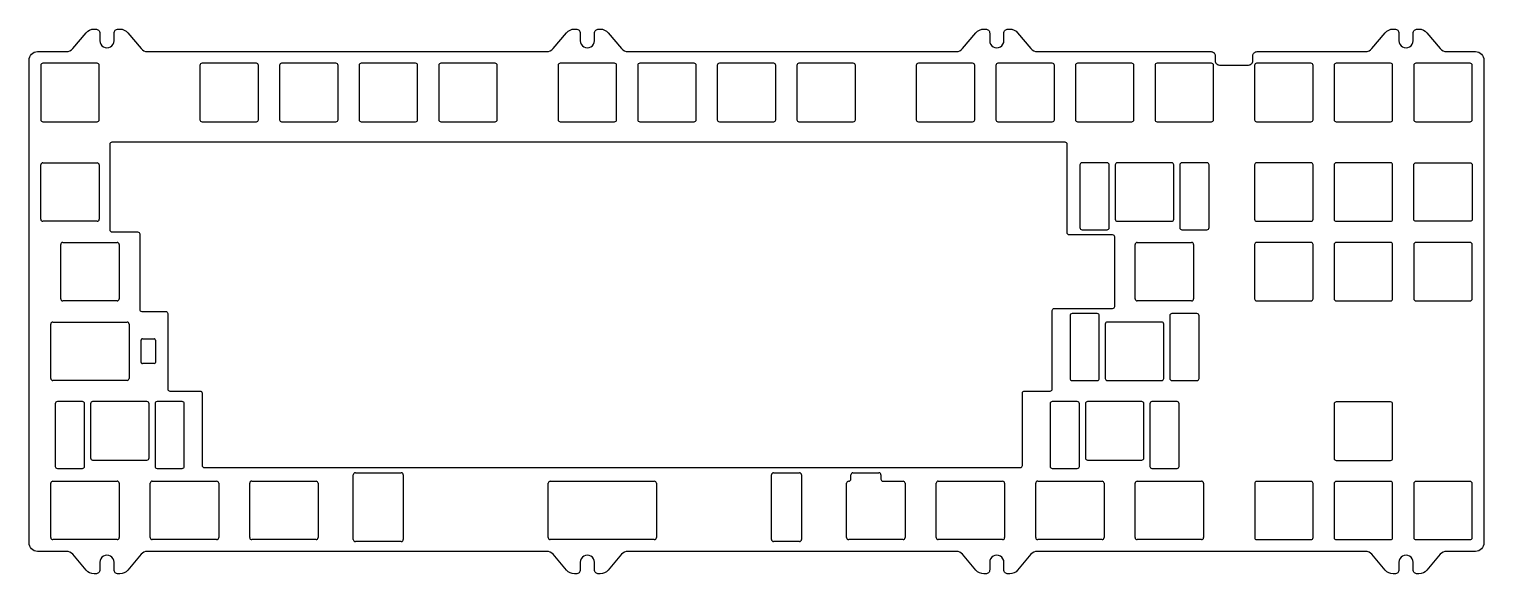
# Model space of a CAD drawing. Header units: millimetres. Extents: x -74 to 274, y 23 to 154.
import ezdxf

# ---------------------------------------------------------------- set-up
doc = ezdxf.new("R2010")
doc.units = ezdxf.units.MM
doc.layers.get('0').update_dxf_attribs({"linetype": 'CONTINUOUS'})

msp = doc.modelspace()

# ---------------------------------------------------------------- linework, layer by layer
for p, q in [((-71.38, 107.99), (-71.38, 120.99)), ((-70.88, 121.49), (-57.88, 121.49)), ((-57.38, 120.99), (-57.38, 107.99)), ((-57.88, 107.49), (-70.88, 107.49)), ((-66.61, 88.94), (-66.61, 101.94)), ((-66.11, 102.44), (-53.11, 102.44)), ((-52.61, 101.94), (-52.61, 88.94)), ((190.56, 88.94), (190.56, 101.94)), ((191.06, 102.44), (204.06, 102.44)), ((204.56, 101.94), (204.56, 88.94)), ((-53.11, 88.44), (-66.11, 88.44)), ((204.06, 88.44), (191.06, 88.44)), ((-68.99, 69.89), (-68.99, 82.89)), ((-68.49, 83.39), (-50.73, 83.39)), ((-50.23, 82.89), (-50.23, 69.89)), ((-47.34, 73.72), (-47.34, 79.06)), ((-47.04, 79.36), (-44.24, 79.36)), ((-43.94, 79.06), (-43.94, 73.72)), ((-44.24, 73.42), (-47.04, 73.42)), ((-50.73, 69.39), (-68.49, 69.39)), ((-68.49, 45.29), (-53.11, 45.29)), ((-44.68, 45.29), (-29.3, 45.29)), ((-20.87, 45.29), (-5.49, 45.29)), ((3.43, 31.34), (3.43, 46.79)), ((3.93, 47.29), (14.89, 47.29)), ((15.39, 46.79), (15.39, 31.34)), ((50.57, 45.29), (75.47, 45.29)), ((103.51, 31.34), (103.51, 46.79)), ((104.01, 47.29), (110.21, 47.29)), ((110.71, 46.79), (110.71, 31.34)), ((122.01, 45.29), (122.02, 45.29)), ((122.52, 45.79), (122.52, 46.79)), ((123.02, 47.29), (129.22, 47.29)), ((129.72, 46.79), (129.72, 45.79)), ((130.22, 45.29), (135.01, 45.29)), ((143.44, 45.29), (158.82, 45.29)), ((167.25, 45.29), (182.63, 45.29)), ((191.06, 45.29), (206.44, 45.29)), ((-68.99, 31.79), (-68.99, 44.79)), ((-52.61, 44.79), (-52.61, 31.79)), ((-45.18, 31.79), (-45.18, 44.79)), ((-28.8, 44.79), (-28.8, 31.79)), ((-21.37, 31.79), (-21.37, 44.79)), ((-4.99, 44.79), (-4.99, 31.79)), ((50.07, 31.79), (50.07, 44.79)), ((75.97, 44.79), (75.97, 31.79)), ((121.51, 31.79), (121.51, 44.79)), ((135.51, 44.79), (135.51, 31.79)), ((142.94, 31.79), (142.94, 44.79)), ((159.32, 44.79), (159.32, 31.79)), ((166.75, 31.79), (166.75, 44.79)), ((183.13, 44.79), (183.13, 31.79)), ((190.56, 31.79), (190.56, 44.79)), ((206.94, 44.79), (206.94, 31.79)), ((-53.11, 31.29), (-68.49, 31.29)), ((-29.3, 31.29), (-44.68, 31.29)), ((-5.49, 31.29), (-20.87, 31.29)), ((14.89, 30.84), (3.93, 30.84)), ((75.47, 31.29), (50.57, 31.29)), ((110.21, 30.84), (104.01, 30.84)), ((135.01, 31.29), (122.01, 31.29)), ((158.82, 31.29), (143.44, 31.29)), ((182.63, 31.29), (167.25, 31.29)), ((206.44, 31.29), (191.06, 31.29))]:
    msp.add_line(p, q)
for points in [[(218.73, 147.11, -0.414214), (219.73, 148.11), (245.7, 148.11, 0.221695), (247.23, 148.82), (250.41, 152.61, -0.221819), (252.33, 153.51), (252.7, 153.51, -0.414214), (253.7, 152.51), (253.7, 150.71, 1.000001), (257.1, 150.71), (257.1, 152.51, -0.414214), (258.1, 153.51), (258.48, 153.51, -0.221695), (260.4, 152.61), (263.58, 148.82, 0.221695), (265.11, 148.11), (272.04, 148.11, -0.414214), (274.04, 146.11), (274.04, 30.49, -0.414214), (272.04, 28.49), (265.11, 28.49, 0.221695), (263.58, 27.78), (260.4, 23.99, -0.221695), (258.48, 23.09), (258.1, 23.09, -0.414214), (257.1, 24.09), (257.1, 25.89, 1.000001), (253.7, 25.89), (253.7, 24.09, -0.414214), (252.7, 23.09), (252.33, 23.09, -0.221819), (250.41, 23.99), (247.23, 27.78, 0.221695), (245.7, 28.49), (167.16, 28.49, 0.221695), (165.62, 27.78), (162.44, 23.99, -0.221695), (160.53, 23.09), (160.15, 23.09, -0.414214), (159.15, 24.09), (159.15, 25.89, 1.000001), (155.75, 25.89), (155.75, 24.09, -0.414214), (154.75, 23.09), (154.37, 23.09, -0.221819), (152.46, 23.99), (149.27, 27.78, 0.221695), (147.74, 28.49), (69.16, 28.49, 0.221695), (67.62, 27.78), (64.44, 23.99, -0.221695), (62.53, 23.09), (62.15, 23.09, -0.414214), (61.15, 24.09), (61.15, 25.89, 1.000001), (57.75, 25.89), (57.75, 24.09, -0.414214), (56.75, 23.09), (56.37, 23.09, -0.221819), (54.46, 23.99), (51.27, 27.78, 0.221695), (49.74, 28.49), (-45.84, 28.49, 0.221695), (-47.37, 27.78), (-50.55, 23.99, -0.221695), (-52.46, 23.09), (-52.84, 23.09, -0.414214), (-53.84, 24.09), (-53.84, 25.89, 1.000001), (-57.24, 25.89), (-57.24, 24.09, -0.414214), (-58.24, 23.09), (-58.62, 23.09, -0.221819), (-60.54, 23.99), (-63.72, 27.78, 0.221695), (-65.25, 28.49), (-72.18, 28.49, -0.414214), (-74.18, 30.49), (-74.18, 146.11, -0.414214), (-72.18, 148.11), (-65.25, 148.11, 0.221695), (-63.72, 148.82), (-60.54, 152.61, -0.221819), (-58.62, 153.51), (-58.24, 153.51, -0.414214), (-57.24, 152.51), (-57.24, 150.71, 1.000001), (-53.84, 150.71), (-53.84, 152.51, -0.414214), (-52.84, 153.51), (-52.46, 153.51, -0.221695), (-50.55, 152.61), (-47.37, 148.82, 0.221695), (-45.84, 148.11), (49.74, 148.11, 0.221695), (51.27, 148.82), (54.46, 152.61, -0.221819), (56.37, 153.51), (56.75, 153.51, -0.414214), (57.75, 152.51), (57.75, 150.71, 1.000001), (61.15, 150.71), (61.15, 152.51, -0.414214), (62.15, 153.51), (62.53, 153.51, -0.221695), (64.44, 152.61), (67.62, 148.82, 0.221695), (69.16, 148.11), (147.74, 148.11, 0.221695), (149.27, 148.82), (152.46, 152.61, -0.221819), (154.37, 153.51), (154.75, 153.51, -0.414214), (155.75, 152.51), (155.75, 150.71, 1.000001), (159.15, 150.71), (159.15, 152.51, -0.414214), (160.15, 153.51), (160.53, 153.51, -0.221695), (162.44, 152.61), (165.62, 148.82, 0.221695), (167.16, 148.11), (208.73, 148.11, -0.414214), (209.73, 147.11), (209.73, 145.91, 0.414214), (210.73, 144.91), (217.73, 144.91, 0.414214), (218.73, 145.91)], [(-57.38, 131.81), (-57.38, 144.81, 0.414214), (-57.88, 145.31), (-70.88, 145.31, 0.414214), (-71.38, 144.81), (-71.38, 131.81, 0.414214), (-70.88, 131.31), (-57.88, 131.31, 0.414214)], [(-19.28, 131.81), (-19.28, 144.81, 0.414214), (-19.78, 145.31), (-32.78, 145.31, 0.414214), (-33.28, 144.81), (-33.28, 131.81, 0.414214), (-32.78, 131.31), (-19.78, 131.31, 0.414214)], [(-0.73, 145.31), (-13.73, 145.31, 0.414214), (-14.23, 144.81), (-14.23, 131.81, 0.414214), (-13.73, 131.31), (-0.73, 131.31, 0.414214), (-0.23, 131.81), (-0.23, 144.81, 0.414214)], [(18.32, 145.31), (5.32, 145.31, 0.414214), (4.82, 144.81), (4.82, 131.81, 0.414214), (5.32, 131.31), (18.32, 131.31, 0.414214), (18.82, 131.81), (18.82, 144.81, 0.414214)], [(37.87, 131.81), (37.87, 144.81, 0.414214), (37.37, 145.31), (24.37, 145.31, 0.414214), (23.87, 144.81), (23.87, 131.81, 0.414214), (24.37, 131.31), (37.37, 131.31, 0.414214)], [(66.45, 131.81), (66.45, 144.81, 0.414214), (65.95, 145.31), (52.95, 145.31, 0.414214), (52.45, 144.81), (52.45, 131.81, 0.414214), (52.95, 131.31), (65.95, 131.31, 0.414214)], [(85, 145.31), (72, 145.31, 0.414214), (71.5, 144.81), (71.5, 131.81, 0.414214), (72, 131.31), (85, 131.31, 0.414214), (85.5, 131.81), (85.5, 144.81, 0.414214)], [(104.05, 145.31), (91.05, 145.31, 0.414214), (90.55, 144.81), (90.55, 131.81, 0.414214), (91.05, 131.31), (104.05, 131.31, 0.414214), (104.55, 131.81), (104.55, 144.81, 0.414214)], [(110.1, 131.31), (123.1, 131.31, 0.414214), (123.6, 131.81), (123.6, 144.81, 0.414214), (123.1, 145.31), (110.1, 145.31, 0.414214), (109.6, 144.81), (109.6, 131.81, 0.414214)], [(152.17, 131.81), (152.17, 144.81, 0.414214), (151.67, 145.31), (138.67, 145.31, 0.414214), (138.17, 144.81), (138.17, 131.81, 0.414214), (138.67, 131.31), (151.67, 131.31, 0.414214)], [(170.72, 145.31), (157.72, 145.31, 0.414214), (157.22, 144.81), (157.22, 131.81, 0.414214), (157.72, 131.31), (170.72, 131.31, 0.414214), (171.22, 131.81), (171.22, 144.81, 0.414214)], [(189.77, 145.31), (176.77, 145.31, 0.414214), (176.27, 144.81), (176.27, 131.81, 0.414214), (176.77, 131.31), (189.77, 131.31, 0.414214), (190.27, 131.81), (190.27, 144.81, 0.414214)], [(195.82, 131.31), (208.82, 131.31, 0.414214), (209.32, 131.81), (209.32, 144.81, 0.414214), (208.82, 145.31), (195.82, 145.31, 0.414214), (195.32, 144.81), (195.32, 131.81, 0.414214)], [(232.64, 145.31), (219.64, 145.31, 0.414214), (219.14, 144.81), (219.14, 131.81, 0.414214), (219.64, 131.31), (232.64, 131.31, 0.414214), (233.14, 131.81), (233.14, 144.81, 0.414214)], [(252.19, 131.81), (252.19, 144.81, 0.414214), (251.69, 145.31), (238.69, 145.31, 0.414214), (238.19, 144.81), (238.19, 131.81, 0.414214), (238.69, 131.31), (251.69, 131.31, 0.414214)], [(257.74, 131.31), (270.74, 131.31, 0.414214), (271.24, 131.81), (271.24, 144.81, 0.414214), (270.74, 145.31), (257.74, 145.31, 0.414214), (257.24, 144.81), (257.24, 131.81, 0.414214)], [(163.58, 66.37, -0.414214), (164.08, 66.87), (170.22, 66.87, 0.414214), (170.72, 67.37), (170.72, 86.14, -0.414214), (171.22, 86.64), (185.16, 86.64, 0.414214), (185.66, 87.14), (185.66, 103.74, 0.414214), (185.16, 104.24), (174.79, 104.24, -0.414214), (174.29, 104.74), (174.29, 125.9, 0.414214), (173.79, 126.4), (-54.35, 126.4, 0.414214), (-54.85, 125.9), (-54.85, 105.47, 0.414214), (-54.35, 104.97), (-48.21, 104.97, -0.414214), (-47.71, 104.47), (-47.71, 86.42, 0.414214), (-47.21, 85.92), (-41.49, 85.92, -0.414214), (-40.99, 85.42), (-40.99, 67.37, 0.414214), (-40.49, 66.87), (-33.27, 66.87, -0.414214), (-32.77, 66.37), (-32.77, 49.04, 0.414214), (-32.27, 48.54), (163.08, 48.54, 0.414214), (163.58, 49.04)], [(177.86, 105.49), (183.86, 105.49, 0.414214), (184.36, 105.99), (184.36, 120.99, 0.414214), (183.86, 121.49), (177.86, 121.49, 0.414214), (177.36, 120.99), (177.36, 105.99, 0.414214)], [(199.3, 121.49), (186.3, 121.49, 0.414214), (185.8, 120.99), (185.8, 107.99, 0.414214), (186.3, 107.49), (199.3, 107.49, 0.414214), (199.8, 107.99), (199.8, 120.99, 0.414214)], [(201.24, 120.99), (201.24, 105.99, 0.414214), (201.74, 105.49), (207.74, 105.49, 0.414214), (208.24, 105.99), (208.24, 120.99, 0.414214), (207.74, 121.49), (201.74, 121.49, 0.414214)], [(232.64, 121.49), (219.64, 121.49, 0.414214), (219.14, 120.99), (219.14, 107.99, 0.414214), (219.64, 107.49), (232.64, 107.49, 0.414214), (233.14, 107.99), (233.14, 120.99, 0.414214)], [(238.69, 107.49), (251.69, 107.49, 0.414214), (252.19, 107.99), (252.19, 120.99, 0.414214), (251.69, 121.49), (238.69, 121.49, 0.414214), (238.19, 120.99), (238.19, 107.99, 0.414214)], [(257.74, 107.49, -0.414214), (257.24, 107.99), (257.24, 120.99, -0.414214), (257.74, 121.49), (270.74, 121.49, -0.414214), (271.24, 120.99), (271.24, 107.99, -0.414214), (270.74, 107.49)], [(232.64, 102.44), (219.64, 102.44, 0.414214), (219.14, 101.94), (219.14, 88.94, 0.414214), (219.64, 88.44), (232.64, 88.44, 0.414214), (233.14, 88.94), (233.14, 101.94, 0.414214)], [(238.19, 101.94), (238.19, 88.94, 0.414214), (238.69, 88.44), (251.69, 88.44, 0.414214), (252.19, 88.94), (252.19, 101.94, 0.414214), (251.69, 102.44), (238.69, 102.44, 0.414214)], [(271.24, 88.94), (271.24, 101.94, 0.414214), (270.74, 102.44), (257.74, 102.44, 0.414214), (257.24, 101.94), (257.24, 88.94, 0.414214), (257.74, 88.44), (270.74, 88.44, 0.414214)], [(181.98, 69.89), (181.98, 84.89, 0.414214), (181.48, 85.39), (175.48, 85.39, 0.414214), (174.98, 84.89), (174.98, 69.89, 0.414214), (175.48, 69.39), (181.48, 69.39, 0.414214)], [(205.36, 85.39), (199.36, 85.39, 0.414214), (198.86, 84.89), (198.86, 69.89, 0.414214), (199.36, 69.39), (205.36, 69.39, 0.414214), (205.86, 69.89), (205.86, 84.89, 0.414214)], [(196.92, 83.39), (183.92, 83.39, 0.414214), (183.42, 82.89), (183.42, 69.89, 0.414214), (183.92, 69.39), (196.92, 69.39, 0.414214), (197.42, 69.89), (197.42, 82.89, 0.414214)], [(-67.41, 48.34), (-61.41, 48.34, 0.414214), (-60.91, 48.84), (-60.91, 63.84, 0.414214), (-61.41, 64.34), (-67.41, 64.34, 0.414214), (-67.91, 63.84), (-67.91, 48.84, 0.414214)], [(-59.47, 63.84), (-59.47, 50.84, 0.414214), (-58.97, 50.34), (-45.97, 50.34, 0.414214), (-45.47, 50.84), (-45.47, 63.84, 0.414214), (-45.97, 64.34), (-58.97, 64.34, 0.414214)], [(-37.03, 48.84), (-37.03, 63.84, 0.414214), (-37.53, 64.34), (-43.53, 64.34, 0.414214), (-44.03, 63.84), (-44.03, 48.84, 0.414214), (-43.53, 48.34), (-37.53, 48.34, 0.414214)], [(170.72, 48.34), (176.72, 48.34, 0.414214), (177.22, 48.84), (177.22, 63.84, 0.414214), (176.72, 64.34), (170.72, 64.34, 0.414214), (170.22, 63.84), (170.22, 48.84, 0.414214)], [(192.66, 50.84), (192.66, 63.84, 0.414214), (192.16, 64.34), (179.16, 64.34, 0.414214), (178.66, 63.84), (178.66, 50.84, 0.414214), (179.16, 50.34), (192.16, 50.34, 0.414214)], [(194.09, 63.84), (194.09, 48.84, 0.414214), (194.59, 48.34), (200.59, 48.34, 0.414214), (201.09, 48.84), (201.09, 63.84, 0.414214), (200.59, 64.34), (194.59, 64.34, 0.414214)], [(252.19, 50.77), (252.19, 63.77, 0.414214), (251.69, 64.27), (238.69, 64.27, 0.414214), (238.19, 63.77), (238.19, 50.77, 0.414214), (238.69, 50.27), (251.69, 50.27, 0.414214)], [(219.67, 31.29), (232.64, 31.29, 0.414214), (233.14, 31.79), (233.14, 44.72, 0.414214), (232.64, 45.22), (219.67, 45.22, 0.414214), (219.17, 44.72), (219.17, 31.79, 0.414214)], [(238.19, 44.72), (238.19, 31.79, 0.414214), (238.69, 31.29), (251.69, 31.29, 0.414214), (252.19, 31.79), (252.19, 44.72, 0.414214), (251.69, 45.22), (238.69, 45.22, 0.414214)], [(270.74, 45.22), (257.74, 45.22, 0.414214), (257.24, 44.72), (257.24, 31.79, 0.414214), (257.74, 31.29), (270.74, 31.29, 0.414214), (271.24, 31.79), (271.24, 44.72, 0.414214)]]:
    msp.add_lwpolyline(points, format="xyb", close=True)
for centre, radius, start, end in [((-70.88, 120.99), 0.5, 89.9991, 179.9999), ((-57.88, 120.99), 0.5, -0.0002, 89.9997), ((-70.88, 107.99), 0.5, 179.9999, 270.0009), ((-57.88, 107.99), 0.5, -89.9997, 0.0004), ((-66.11, 101.94), 0.5, 89.9999, 179.9998), ((-53.11, 101.94), 0.5, -0.0001, 90), ((191.06, 101.94), 0.5, 89.9999, 179.9998), ((204.06, 101.94), 0.5, -0.0001, 89.9989), ((-66.11, 88.94), 0.5, 179.9998, 270.0001), ((-53.11, 88.94), 0.5, -90, 0.0004), ((191.06, 88.94), 0.5, 180, 269.9998), ((204.06, 88.94), 0.5, -90, 0), ((-68.49, 82.89), 0.5, 89.9999, 179.9997), ((-50.73, 82.89), 0.5, 0, 89.8899), ((-47.04, 79.06), 0.3, 89.9999, 180.0001), ((-44.24, 79.06), 0.3, -0.0001, 90.0001), ((-47.04, 73.72), 0.3, 180, 270.0001), ((-44.24, 73.72), 0.3, 269.9999, 359.9994), ((-68.49, 69.89), 0.5, 179.9998, 270.0001), ((-50.73, 69.89), 0.5, -89.9184, 0), ((-68.49, 44.79), 0.5, 89.9999, 179.9998), ((-53.11, 44.79), 0.5, -0.0001, 90), ((-44.68, 44.79), 0.5, 89.9991, 179.9998), ((-29.3, 44.79), 0.5, -0.0001, 89.9997), ((-20.87, 44.79), 0.5, 89.9991, 179.9998), ((-5.49, 44.79), 0.5, -0.0001, 89.9997), ((3.93, 46.79), 0.5, 90, 180), ((14.89, 46.79), 0.5, 0, 90), ((50.57, 44.79), 0.5, 90, 180), ((75.47, 44.79), 0.5, 0, 90), ((104.01, 46.79), 0.5, 90, 180), ((110.21, 46.79), 0.5, 0, 90), ((122.01, 44.79), 0.5, 90, 180), ((122.02, 45.79), 0.5, 270, 360), ((123.02, 46.79), 0.5, 90, 180), ((129.22, 46.79), 0.5, 0, 90), ((130.22, 45.79), 0.5, 180, 269.9999), ((135.01, 44.79), 0.5, 0.0002, 90), ((143.44, 44.79), 0.5, 89.9991, 179.9998), ((158.82, 44.79), 0.5, -0.0001, 89.9995), ((167.25, 44.79), 0.5, 89.9991, 179.9998), ((182.63, 44.79), 0.5, -0.0001, 89.9997), ((191.06, 44.79), 0.5, 89.9999, 179.9998), ((206.44, 44.79), 0.5, -0.0001, 90), ((-68.49, 31.79), 0.5, 180.0002, 270.0001), ((-53.11, 31.79), 0.5, -90, 0.0001), ((-44.68, 31.79), 0.5, 180.0002, 270.0008), ((-29.3, 31.79), 0.5, -89.9997, 0.0001), ((-20.87, 31.79), 0.5, 180.0002, 270.0009), ((-5.49, 31.79), 0.5, -89.9997, 0.0001), ((50.57, 31.79), 0.5, 180.0002, 270.0009), ((75.47, 31.79), 0.5, 270.0816, 359.9998), ((122.01, 31.79), 0.5, 179.9998, 270.0001), ((135.01, 31.79), 0.5, 270, 360), ((143.44, 31.79), 0.5, 180.0002, 270.0009), ((158.82, 31.79), 0.5, -89.9995, 0.0001), ((167.25, 31.79), 0.5, 179.9998, 270.0009), ((182.63, 31.79), 0.5, -89.9997, 0.0001), ((191.06, 31.79), 0.5, 179.9998, 269.9999), ((206.44, 31.79), 0.5, -90, 0.0001), ((3.93, 31.34), 0.5, 180, 270), ((14.89, 31.34), 0.5, -90, 0), ((104.01, 31.34), 0.5, 180, 269.9995), ((110.21, 31.34), 0.5, -90, 0)]:
    msp.add_arc(centre, radius, start, end)

doc.saveas('drawing.dxf')
